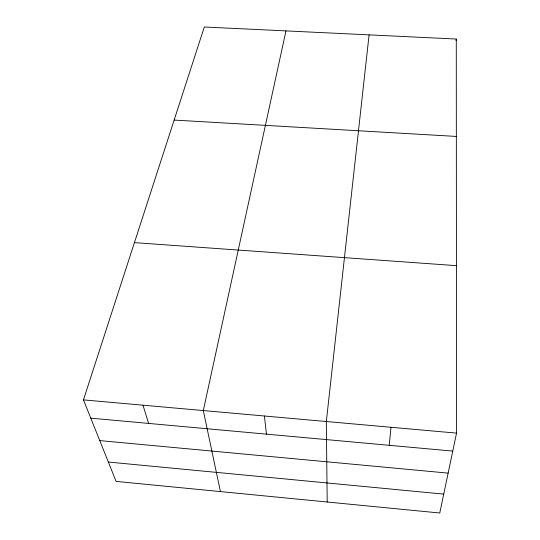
<?xml version="1.0" encoding="UTF-8"?>
<svg xmlns="http://www.w3.org/2000/svg" width="540" height="540" viewBox="0 0 540 540"><rect width="100%" height="100%" fill="white"/><g stroke="black" fill="none" stroke-linecap="round" stroke-linejoin="round"><path stroke-width="0.81" d="M389.225 445.311L390.994 427.282M369.09 34.864L326.329 421.524L327.193 502.011M456.077 40.642L456.28 39.029L204.309 27L83.457 399.884L116.093 481.403L439.769 513L456.543 433.12L456.28 39.029M285.977 30.895L203.303 410.562L220.441 491.589M174.143 120.076L456.341 136.431M134.419 242.629L456.435 265.653M83.457 399.884L456.543 433.12M90.767 418.156L452.77 451.096M99.758 440.6L448.146 473.121M108.344 462.044L443.738 494.107M142.992 405.189L148.595 423.421M264.411 416.002L266.456 434.14"/></g></svg>
